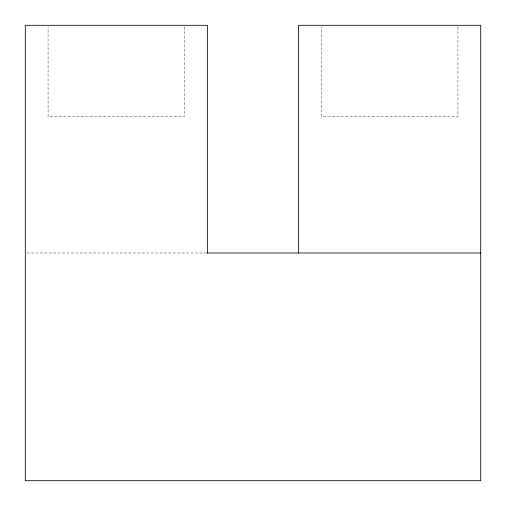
<?xml version="1.0" encoding="UTF-8"?>
<svg xmlns="http://www.w3.org/2000/svg" width="506" height="506" viewBox="0 0 506 506"><rect width="100%" height="100%" fill="white"/><g stroke="black" fill="none" stroke-linecap="round" stroke-linejoin="round"><path stroke-width="0.38" stroke-dasharray="2.53 1.9" d="M26.875 253L206.144 253M457.93 26.869L457.93 116.38L321.31 116.38L321.31 26.869M184.69 26.869L184.69 116.38L48.07 116.38L48.07 26.869"/><path stroke-width="0.76" d="M206.935 253L480.7 253M298.54 253L298.54 25.3L480.7 25.3L480.7 480.7L25.3 480.7L25.3 25.3L207.46 25.3L207.46 253"/></g></svg>
